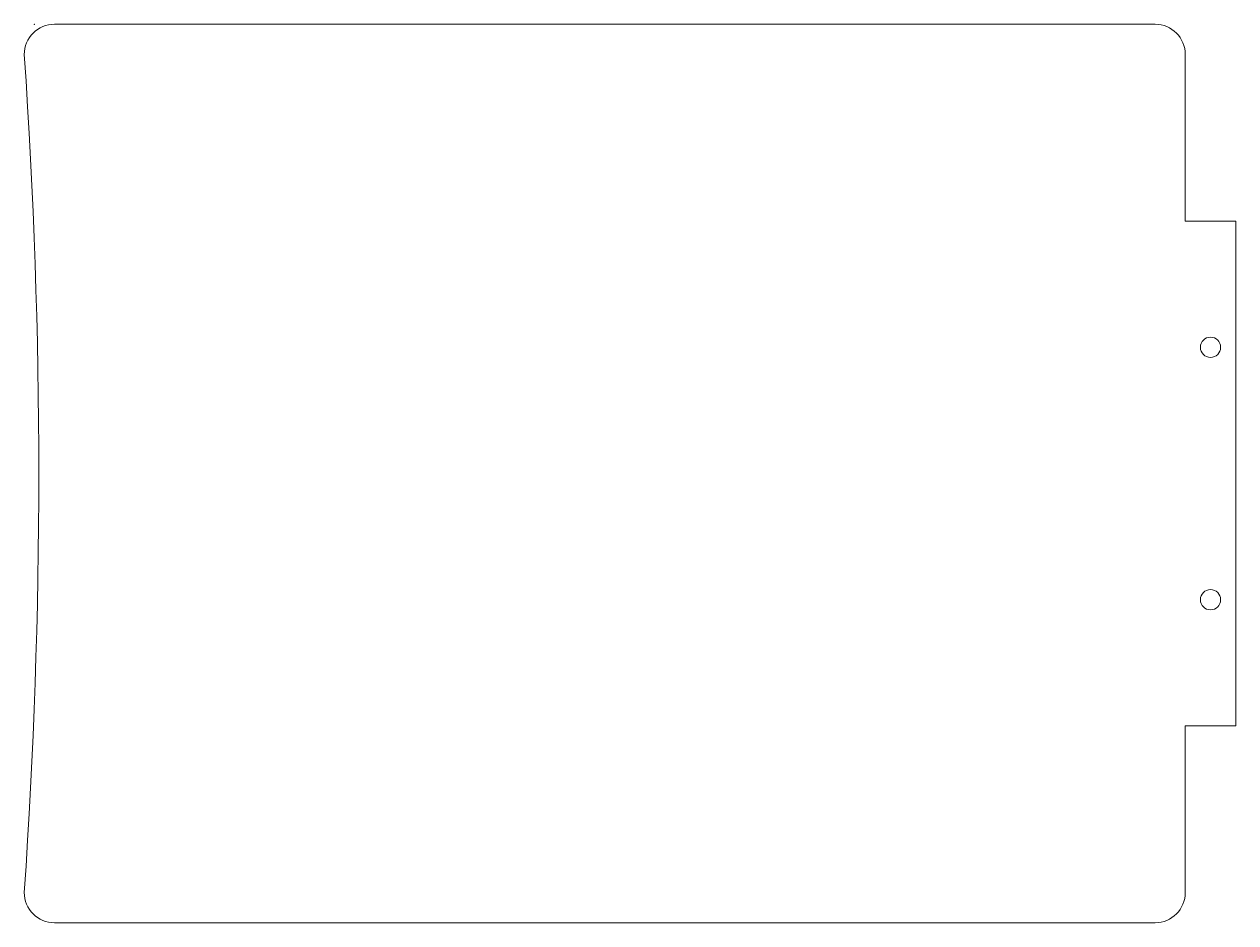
# Model space of a CAD drawing. Header units: millimetres. Extents: x -1 to 119, y -89 to 0.
import ezdxf

# ---------------------------------------------------------------- set-up
doc = ezdxf.new("R2010")
doc.units = ezdxf.units.MM
doc.layers.add('1', color=7, linetype='Continuous', true_color=0xffffff)
doc.layers.add('61', color=7, linetype='Continuous', true_color=0xffffff)

msp = doc.modelspace()

# ---------------------------------------------------------------- linework, layer by layer
at = {"layer": '1', "color": 30, "linetype": 'Continuous', "lineweight": 13}
for p, q in [((111, 0), (2, 0)), ((111, 0), (2, 0)), ((114, -19.5), (114, -3)), ((114, -19.5), (114, -3)), ((119, -19.5), (114, -19.5)), ((119, -19.5), (114, -19.5)), ((119, -69.5), (119, -19.5)), ((119, -69.5), (119, -19.5)), ((114, -69.5), (119, -69.5)), ((114, -86), (114, -69.5)), ((114, -86), (114, -69.5)), ((114, -69.5), (119, -69.5)), ((2, -89), (111, -89)), ((2, -89), (111, -89))]:
    msp.add_line(p, q, dxfattribs=at)
for centre in [(116.5, -32), (116.5, -32), (116.5, -57), (116.5, -57)]:
    msp.add_circle(centre, 1, dxfattribs=at)
for centre, radius, start, end in [((2, -3), 3, 90, 180), ((2, -3), 3, 90, 180), ((111, -3), 3, 0, 90), ((111, -3), 3, 0, 90), ((-599.56, -44.5), 600, 356.03388, 3.96612), ((-599.56, -44.5), 600, 356.03388, 3.96612), ((2, -86), 3, 180, 270), ((2, -86), 3, 180, 270), ((111, -86), 3, 270, 0), ((111, -86), 3, 270, 0)]:
    msp.add_arc(centre, radius, start, end, dxfattribs=at)
at = {"layer": '61', "color": 5, "linetype": 'Continuous', "lineweight": 18}
msp.add_point((0, 0), dxfattribs=at)

doc.saveas('drawing.dxf')
